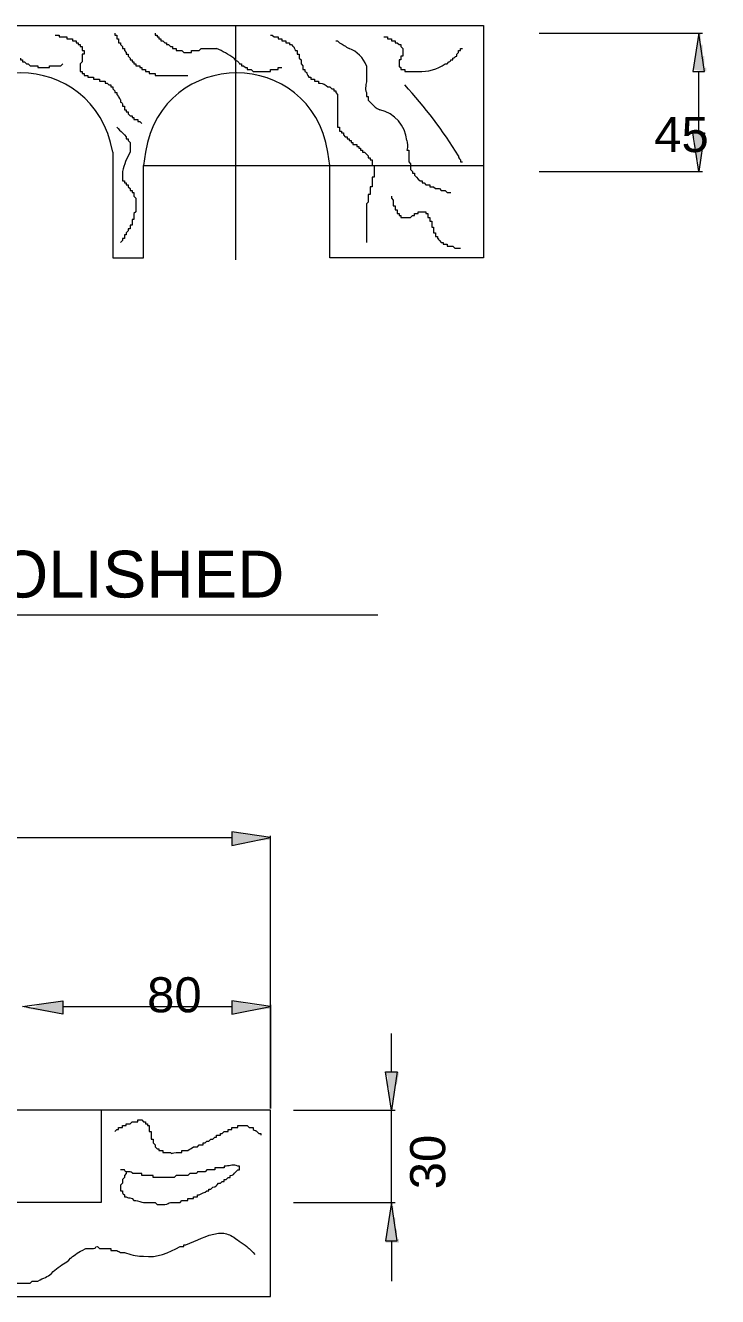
# Model space of a CAD drawing. Header units: millimetres. Extents: x -3009 to 55097, y -2803 to 5841.
# Drawn here: x 48134.4 to 48145.7, y 77.92 to 98.68 of the extents above; entities that cross this region are included whole.
import ezdxf

# ---------------------------------------------------------------- set-up
doc = ezdxf.new("R2010")
doc.units = ezdxf.units.MM
for name, color, linetype in [('PDF2_Geometry', 7, 'Continuous'), ('PDF2_Solid Fills', 7, 'Continuous'), ('PDF2_Text', 7, 'Continuous')]:
    doc.layers.add(name, color=color, linetype=linetype)
doc.styles.add('PDF F1', font='arial.ttf')

msp = doc.modelspace()

# ---------------------------------------------------------------- hatches: boundary and pattern name
at = {"layer": 'PDF2_Solid Fills', "transparency": 33554559}
for points in [[(48145.522, 97.99), (48145.491, 97.99), (48145.491, 98.178), (48145.46, 98.178), (48145.46, 98.366), (48145.428, 98.366), (48145.428, 98.554), (48145.397, 98.554), (48145.366, 98.335), (48145.303, 97.958), (48145.522, 97.927)], [(48145.491, 96.86), (48145.512, 96.923), (48145.303, 96.923), (48145.303, 96.829), (48145.334, 96.829), (48145.334, 96.641), (48145.366, 96.641), (48145.366, 96.484), (48145.397, 96.484), (48145.397, 96.264), (48145.428, 96.484)], [(48137.775, 85.286), (48137.963, 85.318), (48138.057, 85.349), (48138.402, 85.378), (48138.402, 85.396), (48138.371, 85.412), (48137.932, 85.474), (48137.838, 85.506), (48137.775, 85.506)], [(48134.638, 82.589), (48135.015, 82.526), (48135.015, 82.745), (48134.983, 82.745), (48134.795, 82.714), (48134.607, 82.683), (48134.576, 82.651), (48134.419, 82.62)], [(48137.775, 82.526), (48137.963, 82.557), (48138.057, 82.589), (48138.402, 82.617), (48138.402, 82.636), (48138.371, 82.651), (48138.089, 82.683), (48137.932, 82.714), (48137.838, 82.745), (48137.775, 82.745)], [(48140.472, 81.397), (48140.504, 81.585), (48140.284, 81.585), (48140.284, 81.522), (48140.316, 81.522), (48140.316, 81.334), (48140.347, 81.334), (48140.347, 81.114), (48140.378, 81.114), (48140.378, 80.989), (48140.41, 81.146), (48140.441, 81.334)], [(48140.504, 78.856), (48140.472, 78.856), (48140.472, 79.013), (48140.441, 79.013), (48140.441, 79.201), (48140.41, 79.201), (48140.41, 79.389), (48140.378, 79.389), (48140.347, 79.201), (48140.316, 79.013), (48140.284, 78.856), (48140.284, 78.793), (48140.504, 78.793)]]:
    msp.add_hatch(color=256, dxfattribs=at).paths.add_polyline_path(points)

# ---------------------------------------------------------------- linework, layer by layer
at = {"layer": 'PDF2_Geometry', "lineweight": 13}
for points in [[(48116.195, 98.68), (48141.884, 98.68), (48141.884, 94.884), (48139.375, 94.884), (48139.375, 96.39), (48139.343, 96.609)], [(48137.838, 94.853), (48137.838, 96.39), (48137.838, 98.68)], [(48134.889, 98.523), (48134.921, 98.523), (48134.952, 98.523), (48134.952, 98.491), (48134.983, 98.491), (48135.015, 98.491), (48135.046, 98.491), (48135.077, 98.491), (48135.077, 98.46), (48135.109, 98.46), (48135.14, 98.46), (48135.171, 98.46), (48135.171, 98.429), (48135.203, 98.429), (48135.234, 98.429), (48135.234, 98.397), (48135.266, 98.397), (48135.266, 98.366), (48135.297, 98.366), (48135.297, 98.335), (48135.328, 98.335), (48135.328, 98.303), (48135.328, 98.272), (48135.36, 98.272), (48135.36, 98.209), (48135.328, 98.209), (48135.328, 98.178), (48135.328, 98.146), (48135.328, 98.115), (48135.328, 98.084), (48135.297, 98.052), (48135.297, 98.021), (48135.297, 97.958), (48135.297, 97.927), (48135.328, 97.927), (48135.328, 97.895), (48135.36, 97.895), (48135.36, 97.864), (48135.391, 97.864), (48135.422, 97.864), (48135.422, 97.833), (48135.454, 97.833), (48135.485, 97.833), (48135.516, 97.833), (48135.516, 97.801), (48135.548, 97.801), (48135.579, 97.801), (48135.611, 97.801), (48135.611, 97.77), (48135.642, 97.77), (48135.673, 97.77), (48135.705, 97.77), (48135.705, 97.739), (48135.736, 97.739), (48135.767, 97.707), (48135.799, 97.707), (48135.799, 97.676), (48135.83, 97.676), (48135.83, 97.644), (48135.862, 97.613), (48135.862, 97.582), (48135.893, 97.582), (48135.893, 97.55), (48135.924, 97.519)], [(48135.862, 98.554), (48135.862, 98.523), (48135.893, 98.523), (48135.893, 98.491), (48135.893, 98.46), (48135.924, 98.46), (48135.924, 98.429), (48135.924, 98.397), (48135.956, 98.397), (48135.956, 98.366), (48135.987, 98.335), (48135.987, 98.303), (48136.018, 98.303), (48136.018, 98.272), (48136.05, 98.24), (48136.05, 98.209), (48136.081, 98.209), (48136.081, 98.178), (48136.112, 98.146), (48136.112, 98.115), (48136.144, 98.115), (48136.144, 98.084), (48136.175, 98.084), (48136.175, 98.052), (48136.207, 98.052), (48136.207, 98.021), (48136.238, 98.021), (48136.269, 98.021), (48136.269, 97.99), (48136.301, 97.99), (48136.301, 97.958), (48136.332, 97.958), (48136.363, 97.958), (48136.363, 97.927), (48136.395, 97.927), (48136.426, 97.927), (48136.426, 97.895), (48136.457, 97.895), (48136.489, 97.895), (48136.52, 97.895), (48136.52, 97.864), (48136.552, 97.864), (48136.583, 97.864), (48136.677, 97.864), (48136.708, 97.864)], [(48136.52, 98.554), (48136.52, 98.523), (48136.552, 98.523), (48136.552, 98.491), (48136.583, 98.491), (48136.583, 98.46), (48136.614, 98.46), (48136.614, 98.429), (48136.646, 98.429), (48136.677, 98.397), (48136.708, 98.397), (48136.708, 98.366), (48136.74, 98.366), (48136.771, 98.335), (48136.803, 98.335), (48136.803, 98.303), (48136.834, 98.303), (48136.865, 98.303), (48136.865, 98.272), (48136.897, 98.272), (48136.928, 98.272), (48136.959, 98.272), (48136.991, 98.24), (48137.116, 98.24), (48137.116, 98.272), (48137.148, 98.272), (48137.179, 98.272), (48137.21, 98.272), (48137.242, 98.272), (48137.273, 98.303), (48137.304, 98.303), (48137.336, 98.303), (48137.367, 98.303), (48137.43, 98.303)], [(48138.402, 98.523), (48138.434, 98.523), (48138.465, 98.491), (48138.496, 98.491), (48138.528, 98.491), (48138.528, 98.46), (48138.559, 98.46), (48138.59, 98.46), (48138.59, 98.429), (48138.622, 98.429), (48138.653, 98.429), (48138.653, 98.397), (48138.685, 98.397), (48138.716, 98.397), (48138.716, 98.366), (48138.747, 98.366)], [(48139.469, 98.429), (48139.5, 98.429), (48139.531, 98.397)], [(48140.253, 98.491), (48140.284, 98.491), (48140.316, 98.491), (48140.316, 98.46), (48140.347, 98.46), (48140.378, 98.46), (48140.378, 98.429), (48140.41, 98.429), (48140.441, 98.429), (48140.441, 98.397), (48140.472, 98.397), (48140.504, 98.366), (48140.535, 98.366), (48140.535, 98.335), (48140.566, 98.303), (48140.566, 98.272), (48140.566, 98.24), (48140.566, 98.209), (48140.566, 98.178), (48140.535, 98.178), (48140.535, 98.146), (48140.535, 98.115), (48140.504, 98.115), (48140.504, 98.084), (48140.504, 98.052), (48140.504, 98.021)], [(48142.794, 98.554), (48145.46, 98.554)], [(48138.81, 98.272), (48138.841, 98.272), (48138.841, 98.24), (48138.841, 98.209), (48138.873, 98.209), (48138.873, 98.178), (48138.873, 98.146), (48138.904, 98.115), (48138.904, 98.084), (48138.904, 98.052), (48138.935, 98.021), (48138.935, 97.99), (48138.935, 97.958), (48138.967, 97.958), (48138.967, 97.927)], [(48141.445, 98.178), (48141.445, 98.209), (48141.476, 98.24), (48141.476, 98.272), (48141.507, 98.272), (48141.507, 98.303), (48141.539, 98.303)], [(48134.325, 98.146), (48134.325, 98.115), (48134.356, 98.115), (48134.356, 98.084), (48134.387, 98.084), (48134.419, 98.052), (48134.45, 98.052), (48134.481, 98.021), (48134.513, 98.021), (48134.544, 98.021), (48134.607, 98.021), (48134.607, 97.99)], [(48134.764, 97.99), (48134.795, 97.99), (48134.795, 98.021), (48134.858, 98.021), (48134.889, 98.021), (48134.921, 98.021), (48134.952, 98.021), (48134.983, 98.021), (48135.015, 98.052)], [(48137.9, 98.052), (48137.932, 98.052), (48137.932, 98.021), (48137.963, 98.021), (48137.994, 97.99), (48138.026, 97.99), (48138.026, 97.958), (48138.057, 97.958), (48138.089, 97.958), (48138.12, 97.927), (48138.183, 97.927), (48138.277, 97.927), (48138.339, 97.927), (48138.371, 97.927), (48138.402, 97.927), (48138.402, 97.958), (48138.434, 97.958), (48138.465, 97.958), (48138.496, 97.958), (48138.528, 97.958), (48138.528, 97.99), (48138.559, 97.99), (48138.59, 97.99)], [(48141.288, 98.052), (48141.319, 98.084)], [(48141.351, 98.115), (48141.382, 98.115), (48141.382, 98.146)], [(48136.865, 97.864), (48136.865, 97.864)], [(48136.928, 97.864), (48136.991, 97.864), (48137.053, 97.864)], [(48139.03, 97.833), (48139.061, 97.833), (48139.061, 97.801), (48139.092, 97.801), (48139.124, 97.801), (48139.124, 97.77), (48139.155, 97.77), (48139.186, 97.77), (48139.186, 97.739), (48139.218, 97.739)], [(48139.971, 97.833), (48139.971, 97.77)], [(48140.535, 97.99), (48140.535, 97.958), (48140.566, 97.958), (48140.598, 97.958), (48140.598, 97.927), (48140.629, 97.927), (48140.661, 97.927), (48140.692, 97.927), (48140.723, 97.927), (48140.755, 97.927)], [(48145.397, 96.923), (48145.397, 97.927)], [(48139.343, 97.676), (48139.375, 97.676), (48139.406, 97.644), (48139.437, 97.644), (48139.437, 97.613), (48139.469, 97.613), (48139.469, 97.582), (48139.5, 97.55), (48139.5, 97.519), (48139.5, 97.394), (48139.5, 97.362), (48139.5, 97.299), (48139.5, 97.268), (48139.5, 97.111), (48139.5, 97.08), (48139.5, 97.049), (48139.5, 97.017), (48139.531, 97.017), (48139.531, 96.986), (48139.531, 96.954), (48139.563, 96.954), (48139.563, 96.923), (48139.594, 96.923), (48139.594, 96.892), (48139.625, 96.86), (48139.657, 96.86), (48139.657, 96.829), (48139.688, 96.829), (48139.688, 96.798), (48139.72, 96.798), (48139.72, 96.766), (48139.751, 96.766), (48139.751, 96.735), (48139.782, 96.735), (48139.814, 96.735), (48139.814, 96.704), (48139.845, 96.704), (48139.845, 96.672), (48139.876, 96.672), (48139.876, 96.641), (48139.908, 96.641), (48139.908, 96.609), (48139.939, 96.609), (48139.971, 96.578), (48140.002, 96.547), (48140.002, 96.515), (48140.033, 96.515), (48140.033, 96.484), (48140.065, 96.484), (48140.065, 96.453), (48140.065, 96.421), (48140.065, 96.39), (48140.096, 96.39), (48140.096, 96.358), (48140.096, 96.327), (48140.096, 96.264), (48140.096, 96.233), (48140.096, 96.202), (48140.065, 96.202), (48140.065, 96.17), (48140.065, 96.139), (48140.065, 96.108), (48140.065, 96.076), (48140.065, 96.045), (48140.033, 96.045), (48140.033, 96.013), (48140.033, 95.982), (48140.033, 95.951), (48140.033, 95.919), (48140.002, 95.919), (48140.002, 95.888), (48140.002, 95.857), (48140.002, 95.825), (48140.002, 95.794), (48139.971, 95.763), (48139.971, 95.731), (48139.971, 95.7), (48139.971, 95.668), (48139.971, 95.637), (48139.971, 95.543), (48139.971, 95.48)], [(48135.956, 97.456), (48135.956, 97.425)], [(48135.987, 97.394), (48135.987, 97.362), (48136.018, 97.362), (48136.018, 97.331), (48136.018, 97.299), (48136.05, 97.299), (48136.05, 97.268), (48136.081, 97.268), (48136.081, 97.237), (48136.112, 97.205), (48136.144, 97.205), (48136.144, 97.174), (48136.175, 97.174), (48136.175, 97.143), (48136.207, 97.143), (48136.238, 97.143), (48136.238, 97.111), (48136.269, 97.111), (48136.301, 97.08)], [(48139.971, 97.582), (48139.971, 97.55), (48139.971, 97.519), (48140.002, 97.519), (48140.002, 97.488), (48140.002, 97.456), (48140.033, 97.425), (48140.065, 97.394)], [(48135.893, 97.017), (48135.893, 97.017)], [(48135.987, 96.923), (48136.018, 96.892), (48136.05, 96.86), (48136.05, 96.829), (48136.081, 96.829), (48136.081, 96.798), (48136.112, 96.766), (48136.112, 96.735), (48136.112, 96.704), (48136.112, 96.672)], [(48135.83, 96.609), (48135.83, 96.39), (48135.83, 94.884), (48136.332, 94.884), (48136.332, 96.39), (48137.838, 96.39), (48141.884, 96.39)], [(48136.363, 96.609), (48136.332, 96.39)], [(48140.629, 96.641), (48140.661, 96.641), (48140.661, 96.578), (48140.661, 96.547), (48140.661, 96.515), (48140.661, 96.484), (48140.661, 96.453), (48140.692, 96.421), (48140.692, 96.39), (48140.692, 96.358), (48140.692, 96.327), (48140.723, 96.296), (48140.723, 96.264), (48140.755, 96.264), (48140.755, 96.233), (48140.786, 96.202), (48140.817, 96.17), (48140.849, 96.139), (48140.88, 96.139), (48140.88, 96.108), (48140.912, 96.108), (48140.943, 96.076), (48140.974, 96.076), (48141.006, 96.076), (48141.006, 96.045), (48141.037, 96.045), (48141.068, 96.045), (48141.1, 96.013), (48141.131, 96.013), (48141.162, 96.013), (48141.194, 95.982)], [(48141.507, 96.484), (48141.507, 96.453), (48141.539, 96.453)], [(48135.987, 96.233), (48135.987, 96.202), (48135.987, 96.17), (48135.987, 96.139), (48136.018, 96.139), (48136.018, 96.108), (48136.05, 96.108), (48136.05, 96.076), (48136.081, 96.076), (48136.081, 96.045), (48136.112, 96.013), (48136.112, 95.982), (48136.144, 95.982), (48136.144, 95.951), (48136.175, 95.951), (48136.175, 95.919), (48136.175, 95.888), (48136.207, 95.857), (48136.207, 95.825), (48136.207, 95.794)], [(48142.794, 96.296), (48145.46, 96.296)], [(48141.257, 95.982), (48141.288, 95.951), (48141.319, 95.951), (48141.351, 95.951)], [(48140.378, 95.888), (48140.378, 95.857), (48140.41, 95.825), (48140.41, 95.794), (48140.41, 95.763), (48140.41, 95.731), (48140.441, 95.731), (48140.441, 95.7), (48140.441, 95.668), (48140.472, 95.668), (48140.472, 95.637), (48140.472, 95.606), (48140.504, 95.606), (48140.504, 95.574), (48140.535, 95.574), (48140.535, 95.543), (48140.566, 95.543)], [(48136.207, 95.7), (48136.207, 95.668), (48136.207, 95.637), (48136.175, 95.606), (48136.175, 95.574), (48136.175, 95.543), (48136.175, 95.512), (48136.144, 95.512), (48136.144, 95.48), (48136.144, 95.449), (48136.144, 95.417), (48136.112, 95.417), (48136.112, 95.386), (48136.112, 95.355), (48136.081, 95.355), (48136.081, 95.323), (48136.05, 95.292), (48136.05, 95.261), (48136.018, 95.261), (48136.018, 95.229), (48136.018, 95.198), (48135.987, 95.198), (48135.987, 95.167), (48135.956, 95.135)], [(48140.629, 95.543), (48140.661, 95.543), (48140.692, 95.543), (48140.723, 95.574), (48140.755, 95.574), (48140.755, 95.606), (48140.786, 95.606), (48140.817, 95.606), (48140.817, 95.637), (48140.849, 95.637)], [(48140.912, 95.637), (48140.943, 95.637), (48140.943, 95.606), (48140.974, 95.606), (48140.974, 95.574), (48140.974, 95.543), (48141.006, 95.543), (48141.006, 95.512), (48141.006, 95.48), (48141.037, 95.48), (48141.037, 95.449), (48141.037, 95.417), (48141.037, 95.386), (48141.068, 95.386), (48141.068, 95.355), (48141.068, 95.323), (48141.068, 95.292), (48141.1, 95.292), (48141.1, 95.261), (48141.1, 95.229), (48141.131, 95.229), (48141.131, 95.198)], [(48139.971, 95.198), (48139.971, 95.135)], [(48141.162, 95.167), (48141.194, 95.135), (48141.225, 95.135), (48141.225, 95.104), (48141.257, 95.104), (48141.288, 95.104), (48141.288, 95.072), (48141.319, 95.072), (48141.351, 95.072), (48141.382, 95.072), (48141.413, 95.041), (48141.445, 95.041), (48141.507, 95.041)], [(48121.276, 89.05), (48140.159, 89.05)], [(48113.34, 85.412), (48137.775, 85.412)], [(48138.402, 82.683), (48138.402, 80.989), (48138.402, 85.443)], [(48135.015, 82.651), (48137.775, 82.651)], [(48140.378, 81.585), (48140.378, 82.212)], [(48135.642, 80.958), (48135.642, 79.452), (48133.101, 79.452), (48133.101, 80.958)], [(48135.862, 80.613), (48135.893, 80.644), (48135.924, 80.644), (48135.924, 80.675), (48135.956, 80.675), (48135.987, 80.675), (48135.987, 80.707), (48136.018, 80.707), (48136.05, 80.707), (48136.05, 80.738), (48136.081, 80.738), (48136.112, 80.738), (48136.144, 80.769), (48136.175, 80.769), (48136.207, 80.769), (48136.238, 80.769), (48136.238, 80.801), (48136.301, 80.801), (48136.332, 80.769), (48136.363, 80.769), (48136.363, 80.738), (48136.395, 80.738), (48136.395, 80.707), (48136.426, 80.707), (48136.426, 80.675), (48136.426, 80.644), (48136.426, 80.613), (48136.457, 80.613), (48136.457, 80.581), (48136.457, 80.55), (48136.457, 80.518), (48136.457, 80.487), (48136.489, 80.487), (48136.489, 80.456), (48136.489, 80.424), (48136.52, 80.393), (48136.52, 80.362), (48136.552, 80.33), (48136.583, 80.33), (48136.583, 80.299), (48136.614, 80.299), (48136.646, 80.299), (48136.646, 80.268), (48136.677, 80.268), (48136.74, 80.268), (48136.771, 80.268)], [(48138.779, 80.958), (48140.441, 80.958)], [(48140.378, 79.452), (48140.378, 80.958)], [(48137.148, 80.362), (48137.179, 80.362), (48137.21, 80.362), (48137.242, 80.393), (48137.273, 80.393), (48137.304, 80.393), (48137.304, 80.424), (48137.336, 80.424), (48137.367, 80.456), (48137.398, 80.456), (48137.43, 80.487), (48137.461, 80.487), (48137.493, 80.518), (48137.524, 80.518), (48137.524, 80.55), (48137.555, 80.55), (48137.587, 80.55), (48137.587, 80.581), (48137.618, 80.581), (48137.649, 80.613), (48137.681, 80.613), (48137.712, 80.613), (48137.712, 80.644), (48137.744, 80.644), (48137.775, 80.644), (48137.775, 80.675), (48137.806, 80.675), (48137.838, 80.675), (48137.869, 80.675), (48137.869, 80.707), (48137.932, 80.707), (48137.994, 80.707), (48138.026, 80.707), (48138.057, 80.675), (48138.089, 80.675), (48138.12, 80.675), (48138.12, 80.644)], [(48138.214, 80.581), (48138.245, 80.581), (48138.245, 80.55)], [(48136.865, 80.268), (48136.897, 80.268), (48136.928, 80.268), (48136.959, 80.268), (48136.959, 80.299), (48136.991, 80.299), (48137.022, 80.299), (48137.053, 80.299)], [(48136.018, 79.985), (48135.987, 79.985), (48135.956, 79.985)], [(48136.05, 79.954), (48136.05, 79.923), (48136.018, 79.891), (48136.018, 79.86), (48135.987, 79.828), (48135.987, 79.797), (48135.987, 79.766), (48135.956, 79.734), (48135.956, 79.64), (48135.987, 79.64)], [(48136.112, 79.954), (48136.081, 79.954)], [(48137.555, 80.017), (48137.524, 80.017), (48137.493, 80.017), (48137.493, 79.985), (48137.461, 79.985), (48137.43, 79.985), (48137.398, 79.985), (48137.367, 79.985), (48137.336, 79.954), (48137.273, 79.954), (48137.242, 79.954), (48137.21, 79.954)], [(48137.681, 80.048), (48137.649, 80.048), (48137.649, 80.017)], [(48137.838, 79.954), (48137.869, 79.985), (48137.9, 79.985), (48137.9, 80.017), (48137.9, 80.048), (48137.869, 80.048)], [(48136.552, 79.86), (48136.489, 79.86), (48136.489, 79.891), (48136.426, 79.891), (48136.395, 79.891), (48136.363, 79.891), (48136.332, 79.891), (48136.301, 79.891), (48136.301, 79.923), (48136.269, 79.923), (48136.238, 79.923), (48136.207, 79.923), (48136.175, 79.923)], [(48136.677, 79.86), (48136.614, 79.86)], [(48137.148, 79.923), (48137.116, 79.923), (48137.085, 79.923), (48137.053, 79.891), (48137.022, 79.891), (48136.991, 79.891), (48136.959, 79.891), (48136.928, 79.891), (48136.865, 79.891), (48136.834, 79.86), (48136.771, 79.86), (48136.74, 79.86)], [(48137.555, 79.766), (48137.587, 79.766), (48137.618, 79.797), (48137.649, 79.797), (48137.649, 79.828), (48137.681, 79.828), (48137.712, 79.86), (48137.744, 79.86), (48137.744, 79.891)], [(48136.018, 79.577), (48136.018, 79.546), (48136.05, 79.546)], [(48136.771, 79.452), (48136.803, 79.452), (48136.834, 79.452), (48136.865, 79.452), (48136.928, 79.452), (48136.959, 79.483), (48136.991, 79.483), (48137.022, 79.483), (48137.053, 79.483), (48137.053, 79.515), (48137.085, 79.515), (48137.116, 79.515), (48137.148, 79.515), (48137.148, 79.546), (48137.179, 79.546), (48137.21, 79.546), (48137.21, 79.577), (48137.242, 79.577)], [(48137.367, 79.64), (48137.398, 79.64), (48137.398, 79.672), (48137.43, 79.672), (48137.461, 79.703)], [(48136.144, 79.515), (48136.175, 79.483), (48136.207, 79.483)], [(48136.332, 79.452), (48136.363, 79.452)], [(48136.489, 79.452), (48136.52, 79.452), (48136.552, 79.421)], [(48136.646, 79.421), (48136.677, 79.421)], [(48138.779, 79.452), (48140.441, 79.452)], [(48137.555, 78.95), (48137.618, 78.95)], [(48135.328, 78.668), (48135.391, 78.699), (48135.422, 78.699), (48135.454, 78.699), (48135.516, 78.699)], [(48135.579, 78.731), (48135.611, 78.699), (48135.673, 78.699), (48135.736, 78.699), (48135.767, 78.699), (48135.799, 78.699), (48135.799, 78.668), (48135.83, 78.668), (48135.862, 78.668), (48135.893, 78.668)], [(48136.928, 78.731), (48136.959, 78.731), (48136.991, 78.731), (48136.991, 78.762), (48137.022, 78.762)], [(48137.806, 78.887), (48137.838, 78.856)], [(48138.057, 78.699), (48138.089, 78.668), (48138.12, 78.636), (48138.151, 78.605)], [(48140.378, 78.825), (48140.378, 78.166)], [(48135.077, 78.48), (48135.109, 78.511), (48135.14, 78.542)], [(48135.956, 78.636), (48135.987, 78.636), (48136.018, 78.636)], [(48136.301, 78.574), (48136.332, 78.574)], [(48134.826, 78.291), (48134.858, 78.323)], [(48134.481, 78.135), (48134.513, 78.166), (48134.544, 78.166), (48134.576, 78.166), (48134.607, 78.166)]]:
    msp.add_lwpolyline(points, dxfattribs=at)
for points in [[(48145.303, 97.927), (48145.491, 97.927), (48145.397, 98.554)], [(48145.303, 96.923), (48145.491, 96.923), (48145.397, 96.296)], [(48137.775, 85.506), (48137.775, 85.286), (48138.402, 85.412)], [(48135.015, 82.745), (48135.015, 82.526), (48134.356, 82.651)], [(48137.775, 82.745), (48137.775, 82.526), (48138.402, 82.651)], [(48140.284, 81.585), (48140.472, 81.585), (48140.378, 80.958)], [(48112.713, 77.915), (48138.402, 77.915), (48138.402, 80.958), (48112.713, 80.958)], [(48140.284, 78.825), (48140.472, 78.825), (48140.378, 79.452)]]:
    msp.add_lwpolyline(points, close=True, dxfattribs=at)
for centre, radius, start, end in [((48136.646, 96.39), 2.105, 56.5467, 65.3441), ((48139.531, 97.864), 0.466, 19.6538, 70.3462), ((48140.859, 98.612), 0.686, 266.5054, 305.3854), ((48134.927, 92.503), 7.697, 31.6916, 42.5421), ((48140.071, 96.752), 0.561, 4.6845, 77.6874), ((48137.148, 96.013), 1.194, 150.0685, 166.3287)]:
    msp.add_arc(centre, radius, start, end, dxfattribs=at)
for points in [[(48135.83, 96.609), (48135.516, 98.335), (48133.133, 98.335), (48132.819, 96.609)], [(48139.343, 96.609), (48139.061, 98.335), (48136.646, 98.335), (48136.363, 96.609)], [(48137.43, 98.303), (48137.461, 98.303), (48137.493, 98.303), (48137.524, 98.303)], [(48138.747, 98.366), (48138.81, 98.303), (48138.779, 98.335), (48138.81, 98.272)], [(48139.531, 98.397), (48139.594, 98.366), (48139.625, 98.335), (48139.688, 98.303)], [(48137.806, 98.146), (48137.838, 98.084), (48137.869, 98.115), (48137.9, 98.052)], [(48139.971, 98.021), (48139.971, 97.958), (48139.971, 97.927), (48139.971, 97.833)], [(48140.504, 98.021), (48140.504, 97.99), (48140.504, 98.021), (48140.535, 97.99)], [(48141.257, 98.052), (48141.288, 98.052), (48141.288, 98.052), (48141.288, 98.052)], [(48141.319, 98.084), (48141.319, 98.084), (48141.351, 98.084), (48141.351, 98.115)], [(48141.382, 98.146), (48141.413, 98.146), (48141.413, 98.178), (48141.445, 98.178)], [(48134.607, 97.99), (48134.67, 97.99), (48134.732, 97.99), (48134.764, 97.99)], [(48136.708, 97.864), (48136.771, 97.864), (48136.803, 97.864), (48136.865, 97.864)], [(48136.865, 97.864), (48136.897, 97.864), (48136.897, 97.864), (48136.928, 97.864)], [(48138.967, 97.927), (48139.03, 97.895), (48138.967, 97.927), (48139.03, 97.833)], [(48140.755, 97.927), (48140.786, 97.927), (48140.817, 97.927), (48140.817, 97.927)], [(48139.218, 97.739), (48139.249, 97.739), (48139.312, 97.707), (48139.343, 97.676)], [(48139.971, 97.77), (48139.971, 97.739), (48139.939, 97.644), (48139.971, 97.582)], [(48135.924, 97.519), (48135.924, 97.488), (48135.956, 97.488), (48135.956, 97.456)], [(48135.956, 97.425), (48135.987, 97.425), (48135.987, 97.394), (48135.987, 97.394)], [(48140.065, 97.394), (48140.096, 97.362), (48140.127, 97.331), (48140.19, 97.299)], [(48135.893, 97.017), (48135.924, 96.986), (48135.956, 96.954), (48135.987, 96.923)], [(48140.629, 96.798), (48140.629, 96.766), (48140.661, 96.704), (48140.629, 96.641)], [(48136.112, 96.672), (48136.112, 96.641), (48136.112, 96.641), (48136.112, 96.609)], [(48141.476, 96.547), (48141.476, 96.515), (48141.476, 96.515), (48141.507, 96.484)], [(48135.987, 96.296), (48135.987, 96.264), (48135.987, 96.264), (48135.987, 96.233)], [(48141.194, 95.982), (48141.225, 95.982), (48141.257, 95.982), (48141.257, 95.982)], [(48136.207, 95.794), (48136.207, 95.763), (48136.207, 95.731), (48136.207, 95.7)], [(48140.566, 95.543), (48140.598, 95.543), (48140.629, 95.543), (48140.629, 95.543)], [(48140.849, 95.637), (48140.88, 95.637), (48140.88, 95.637), (48140.912, 95.637)], [(48139.971, 95.48), (48139.971, 95.386), (48139.971, 95.292), (48139.971, 95.198)], [(48141.131, 95.198), (48141.162, 95.198), (48141.131, 95.198), (48141.162, 95.167)], [(48138.12, 80.644), (48138.183, 80.613), (48138.151, 80.644), (48138.214, 80.581)], [(48137.053, 80.299), (48137.085, 80.33), (48137.116, 80.33), (48137.148, 80.362)], [(48136.771, 80.268), (48136.803, 80.236), (48136.803, 80.268), (48136.865, 80.268)], [(48136.081, 79.954), (48136.05, 79.954), (48136.018, 79.954), (48136.018, 79.985)], [(48136.175, 79.923), (48136.144, 79.923), (48136.144, 79.954), (48136.112, 79.954)], [(48137.21, 79.954), (48137.21, 79.923), (48137.179, 79.923), (48137.148, 79.923)], [(48137.649, 80.017), (48137.618, 80.017), (48137.587, 80.017), (48137.555, 80.017)], [(48137.869, 80.048), (48137.806, 80.079), (48137.744, 80.048), (48137.681, 80.048)], [(48137.744, 79.891), (48137.806, 79.891), (48137.806, 79.923), (48137.838, 79.954)], [(48136.614, 79.86), (48136.552, 79.86), (48136.614, 79.86), (48136.552, 79.86)], [(48136.74, 79.86), (48136.708, 79.86), (48136.708, 79.86), (48136.677, 79.86)], [(48137.461, 79.703), (48137.524, 79.703), (48137.524, 79.734), (48137.555, 79.766)], [(48135.987, 79.64), (48135.987, 79.577), (48135.987, 79.609), (48136.018, 79.577)], [(48136.05, 79.546), (48136.081, 79.515), (48136.081, 79.546), (48136.144, 79.515)], [(48137.242, 79.577), (48137.273, 79.609), (48137.336, 79.609), (48137.367, 79.64)], [(48136.207, 79.483), (48136.238, 79.483), (48136.301, 79.452), (48136.332, 79.452)], [(48136.363, 79.452), (48136.426, 79.452), (48136.426, 79.452), (48136.489, 79.452)], [(48136.552, 79.421), (48136.583, 79.421), (48136.614, 79.421), (48136.646, 79.421)], [(48136.677, 79.421), (48136.74, 79.421), (48136.74, 79.452), (48136.771, 79.452)], [(48137.022, 78.762), (48137.21, 78.825), (48137.336, 78.919), (48137.555, 78.95)], [(48137.618, 78.95), (48137.681, 78.95), (48137.744, 78.919), (48137.806, 78.887)], [(48135.516, 78.699), (48135.579, 78.699), (48135.516, 78.731), (48135.579, 78.731)], [(48136.332, 78.574), (48136.552, 78.542), (48136.74, 78.636), (48136.928, 78.731)], [(48137.838, 78.856), (48137.9, 78.825), (48138.026, 78.731), (48138.057, 78.699)], [(48135.14, 78.542), (48135.171, 78.574), (48135.266, 78.636), (48135.328, 78.668)], [(48135.893, 78.668), (48135.956, 78.636), (48135.893, 78.668), (48135.956, 78.636)], [(48136.018, 78.636), (48136.112, 78.605), (48136.207, 78.574), (48136.301, 78.574)], [(48134.607, 78.166), (48134.701, 78.229), (48134.764, 78.229), (48134.826, 78.291)], [(48134.858, 78.323), (48134.921, 78.386), (48135.015, 78.448), (48135.077, 78.48)], [(48134.23, 78.135), (48134.325, 78.135), (48134.387, 78.135), (48134.481, 78.135)]]:
    msp.add_open_spline(points, degree=3, dxfattribs=at)

# ---------------------------------------------------------------- texts
at = {"layer": 'PDF2_Text', "attachment_point": 4, "style": 'PDF F1'}
for s, insert, char_height in [('45', (48144.67, 96.893), 0.5731), ('DETAILOFITEMNO6', (48121.371, 91.343), 0.76422), ('MATERIAL:TEAKWOODPOLISHED', (48121.371, 89.711), 0.76422), ('QTYREQD:4OFF/SHIP', (48121.308, 88.049), 0.76422), ('80', (48136.39, 82.841), 0.5731)]:
    msp.add_mtext(s, dxfattribs=dict(at, insert=insert, char_height=char_height))
at = {"layer": 'PDF2_Text', "insert": (48140.975, 79.668), "char_height": 0.5731, "attachment_point": 4, "rotation": 90, "style": 'PDF F1'}
msp.add_mtext('30', dxfattribs=at)

doc.saveas('drawing.dxf')
